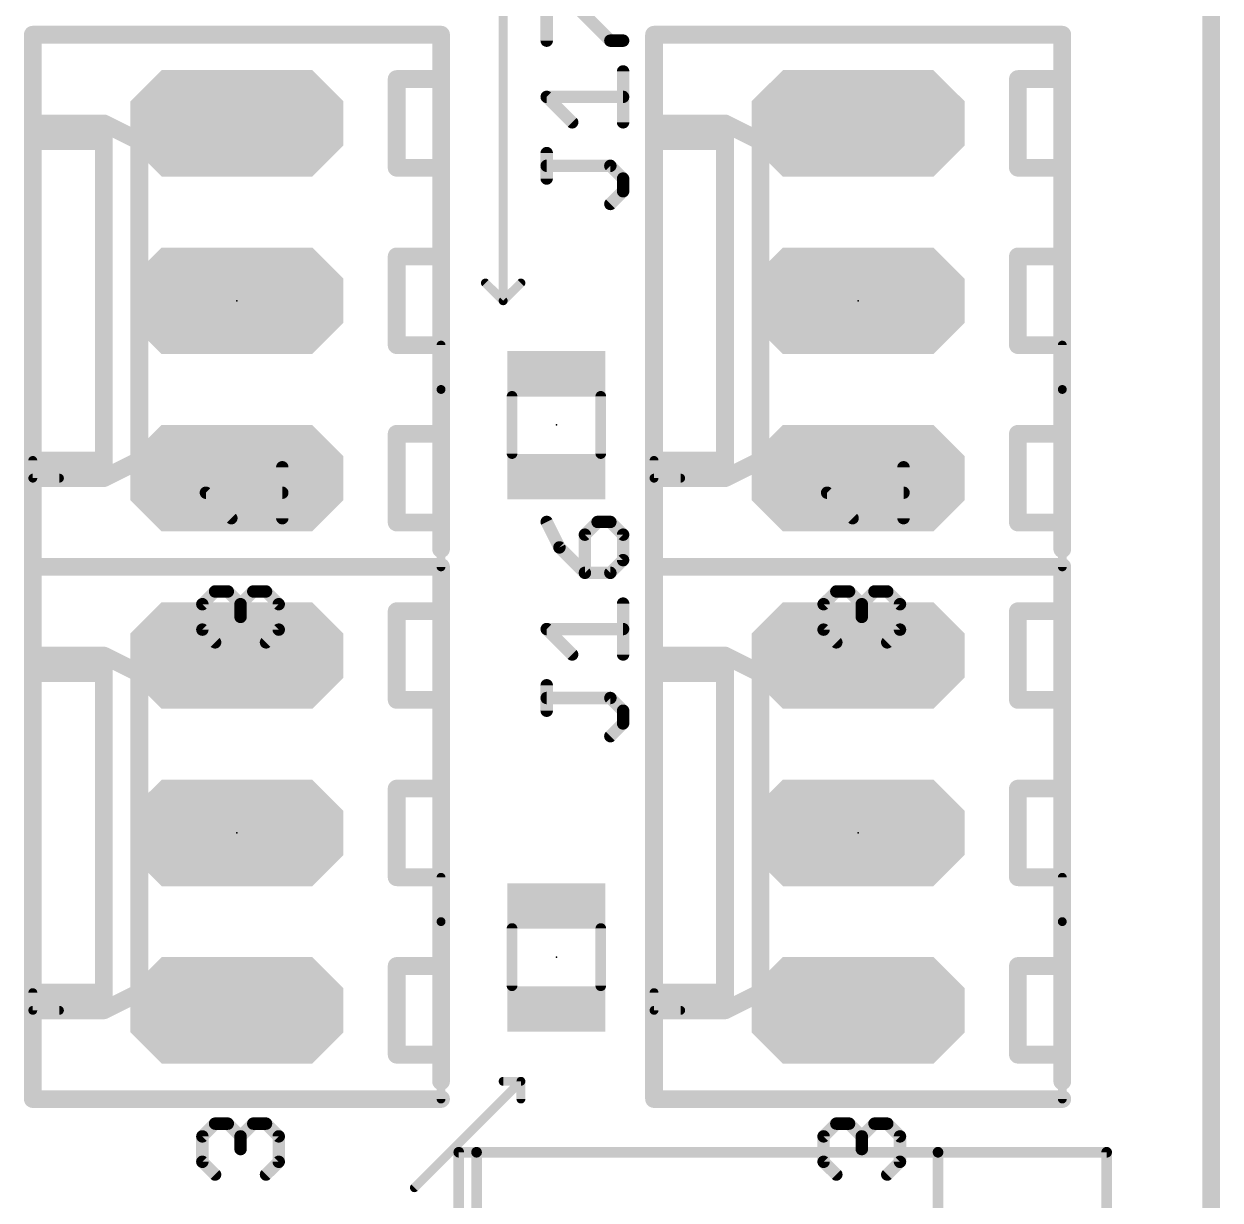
# Model space of a CAD drawing. Extents: x -10 to 136, y 0 to 101.
# Drawn here: x 118.87 to 135.99, y 31.57 to 48.41 of the extents above; entities that cross this region are included whole.
import ezdxf

# ---------------------------------------------------------------- set-up
doc = ezdxf.new("R2010")
doc.units = 0
for name, color, linetype in [('17', 92, 'CONTINUOUS'), ('20', 7, 'CONTINUOUS'), ('21', 253, 'CONTINUOUS'), ('23', 7, 'CONTINUOUS'), ('25', 253, 'CONTINUOUS'), ('51', 253, 'CONTINUOUS')]:
    doc.layers.add(name, color=color, linetype=linetype)

# ---------------------------------------------------------------- blocks, each defined once
blk = doc.blocks.new('RECT')
blk.add_solid([(-0.5, -0.5), (0.5, -0.5), (-0.5, 0.5), (0.5, 0.5)])
blk = doc.blocks.new('LONGP100')
at = {"const_width": 0.5}
blk.add_lwpolyline([(-0.75, -0.1036), (-0.75, 0.1036), (-0.6036, 0.25), (0.6036, 0.25), (0.75, 0.1036), (0.75, -0.1036), (0.6036, -0.25), (-0.6036, -0.25), (-0.75, -0.1036), (-0.75, 0.1036)], dxfattribs=at)

msp = doc.modelspace()

# ---------------------------------------------------------------- linework, layer by layer
at = {"layer": '20', "const_width": 0.254}
msp.add_lwpolyline([(135.862, 0.028), (135.862, 93.98)], dxfattribs=at)
at = {"layer": '21'}
for points, const_width in [([(125.73, 49.022), (125.73, 44.45)], 0.127), ([(121.92, 48.26), (118.999, 48.26)], 0.254), ([(118.999, 48.26), (118.999, 43.18)], 0.254), ([(121.92, 48.26), (124.841, 48.26)], 0.254), ([(124.841, 47.625), (124.841, 48.26)], 0.254), ([(130.81, 48.26), (127.889, 48.26)], 0.254), ([(127.889, 48.26), (127.889, 43.18)], 0.254), ([(130.81, 48.26), (133.731, 48.26)], 0.254), ([(133.731, 47.625), (133.731, 48.26)], 0.254), ([(124.206, 46.355), (124.206, 47.625)], 0.254), ([(124.206, 47.625), (124.841, 47.625)], 0.254), ([(124.841, 47.625), (124.841, 46.355)], 0.254), ([(133.096, 46.355), (133.096, 47.625)], 0.254), ([(133.096, 47.625), (133.731, 47.625)], 0.254), ([(133.731, 47.625), (133.731, 46.355)], 0.254), ([(120.015, 46.99), (118.999, 46.99)], 0.254), ([(120.015, 46.736), (120.015, 46.99)], 0.254), ([(120.523, 46.736), (120.015, 46.99)], 0.254), ([(128.905, 46.99), (127.889, 46.99)], 0.254), ([(128.905, 46.736), (128.905, 46.99)], 0.254), ([(129.413, 46.736), (128.905, 46.99)], 0.254), ([(118.999, 46.736), (120.015, 46.736)], 0.254), ([(120.015, 42.164), (120.015, 46.736)], 0.254), ([(120.523, 42.164), (120.523, 46.736)], 0.254), ([(127.889, 46.736), (128.905, 46.736)], 0.254), ([(128.905, 42.164), (128.905, 46.736)], 0.254), ([(129.413, 42.164), (129.413, 46.736)], 0.254), ([(124.841, 46.355), (124.206, 46.355)], 0.254), ([(124.841, 45.085), (124.841, 46.355)], 0.254), ([(133.731, 46.355), (133.096, 46.355)], 0.254), ([(133.731, 45.085), (133.731, 46.355)], 0.254), ([(124.206, 43.815), (124.206, 45.085)], 0.254), ([(124.206, 45.085), (124.841, 45.085)], 0.254), ([(124.841, 45.085), (124.841, 43.815)], 0.254), ([(133.096, 43.815), (133.096, 45.085)], 0.254), ([(133.096, 45.085), (133.731, 45.085)], 0.254), ([(133.731, 45.085), (133.731, 43.815)], 0.254), ([(125.73, 44.45), (125.476, 44.704)], 0.127), ([(125.73, 44.45), (125.984, 44.704)], 0.127), ([(124.841, 43.815), (124.206, 43.815)], 0.254), ([(124.841, 42.545), (124.841, 43.815)], 0.254), ([(124.841, 43.815), (124.841, 43.18)], 0.127), ([(133.731, 43.815), (133.096, 43.815)], 0.254), ([(133.731, 42.545), (133.731, 43.815)], 0.254), ([(133.731, 43.815), (133.731, 43.18)], 0.127), ([(118.999, 41.91), (118.999, 43.18)], 0.254), ([(127.889, 41.91), (127.889, 43.18)], 0.254), ([(124.841, 40.64), (124.841, 43.18)], 0.127), ([(133.731, 40.64), (133.731, 43.18)], 0.127), ([(124.206, 41.275), (124.206, 42.545)], 0.254), ([(124.206, 42.545), (124.841, 42.545)], 0.254), ([(124.841, 42.545), (124.841, 41.275)], 0.254), ([(133.096, 41.275), (133.096, 42.545)], 0.254), ([(133.096, 42.545), (133.731, 42.545)], 0.254), ([(133.731, 42.545), (133.731, 41.275)], 0.254), ([(118.999, 42.164), (120.015, 42.164)], 0.254), ([(120.015, 41.91), (120.015, 42.164)], 0.254), ([(120.015, 41.91), (120.523, 42.164)], 0.254), ([(127.889, 42.164), (128.905, 42.164)], 0.254), ([(128.905, 41.91), (128.905, 42.164)], 0.254), ([(128.905, 41.91), (129.413, 42.164)], 0.254), ([(118.999, 42.164), (118.999, 41.91)], 0.127), ([(122.5692, 41.337), (122.5692, 42.0657)], 0.1778), ([(127.889, 42.164), (127.889, 41.91)], 0.127), ([(131.4592, 41.337), (131.4592, 42.0657)], 0.1778), ([(118.999, 40.64), (118.999, 41.91)], 0.254), ([(120.015, 41.91), (118.999, 41.91)], 0.254), ([(119.38, 41.91), (118.999, 41.91)], 0.127), ([(127.889, 40.64), (127.889, 41.91)], 0.254), ([(128.905, 41.91), (127.889, 41.91)], 0.254), ([(128.27, 41.91), (127.889, 41.91)], 0.127), ([(121.8405, 41.337), (121.4761, 41.7013)], 0.1778), ([(121.4761, 41.7013), (122.5692, 41.7013)], 0.1778), ([(130.7305, 41.337), (130.3661, 41.7013)], 0.1778), ([(130.3661, 41.7013), (131.4592, 41.7013)], 0.1778), ([(124.841, 41.275), (124.206, 41.275)], 0.254), ([(124.841, 40.894), (124.841, 41.275)], 0.254), ([(133.731, 41.275), (133.096, 41.275)], 0.254), ([(133.731, 40.894), (133.731, 41.275)], 0.254), ([(121.92, 40.64), (118.999, 40.64)], 0.254), ([(118.999, 40.64), (118.999, 35.56)], 0.254), ([(121.92, 40.64), (118.999, 40.64)], 0.254), ([(121.92, 40.64), (124.841, 40.64)], 0.254), ([(121.92, 40.64), (124.841, 40.64)], 0.254), ([(124.841, 40.005), (124.841, 40.64)], 0.254), ([(130.81, 40.64), (127.889, 40.64)], 0.254), ([(127.889, 40.64), (127.889, 35.56)], 0.254), ([(130.81, 40.64), (127.889, 40.64)], 0.254), ([(130.81, 40.64), (133.731, 40.64)], 0.254), ([(130.81, 40.64), (133.731, 40.64)], 0.254), ([(133.731, 40.005), (133.731, 40.64)], 0.254), ([(121.4253, 40.1055), (121.6075, 40.2877)], 0.1778), ([(121.6075, 40.2877), (121.7897, 40.2877)], 0.1778), ([(121.7897, 40.2877), (121.9719, 40.1055)], 0.1778), ([(121.9719, 40.1055), (122.1541, 40.2877)], 0.1778), ([(122.1541, 40.2877), (122.3363, 40.2877)], 0.1778), ([(122.3363, 40.2877), (122.5184, 40.1055)], 0.1778), ([(130.3153, 40.1055), (130.4975, 40.2877)], 0.1778), ([(130.4975, 40.2877), (130.6797, 40.2877)], 0.1778), ([(130.6797, 40.2877), (130.8619, 40.1055)], 0.1778), ([(130.8619, 40.1055), (131.0441, 40.2877)], 0.1778), ([(131.0441, 40.2877), (131.2263, 40.2877)], 0.1778), ([(131.2263, 40.2877), (131.4084, 40.1055)], 0.1778), ([(121.4253, 39.7411), (121.4253, 40.1055)], 0.1778), ([(121.9719, 40.1055), (121.9719, 39.9233)], 0.1778), ([(122.5184, 40.1055), (122.5184, 39.7411)], 0.1778), ([(124.206, 38.735), (124.206, 40.005)], 0.254), ([(124.206, 40.005), (124.841, 40.005)], 0.254), ([(124.841, 40.005), (124.841, 38.735)], 0.254), ([(130.3153, 39.7411), (130.3153, 40.1055)], 0.1778), ([(130.8619, 40.1055), (130.8619, 39.9233)], 0.1778), ([(131.4084, 40.1055), (131.4084, 39.7411)], 0.1778), ([(133.096, 38.735), (133.096, 40.005)], 0.254), ([(133.096, 40.005), (133.731, 40.005)], 0.254), ([(133.731, 40.005), (133.731, 38.735)], 0.254), ([(121.6075, 39.559), (121.4253, 39.7411)], 0.1778), ([(122.5184, 39.7411), (122.3363, 39.559)], 0.1778), ([(130.4975, 39.559), (130.3153, 39.7411)], 0.1778), ([(131.4084, 39.7411), (131.2263, 39.559)], 0.1778), ([(120.015, 39.37), (118.999, 39.37)], 0.254), ([(120.015, 39.116), (120.015, 39.37)], 0.254), ([(120.523, 39.116), (120.015, 39.37)], 0.254), ([(128.905, 39.37), (127.889, 39.37)], 0.254), ([(128.905, 39.116), (128.905, 39.37)], 0.254), ([(129.413, 39.116), (128.905, 39.37)], 0.254), ([(118.999, 39.116), (120.015, 39.116)], 0.254), ([(120.015, 34.544), (120.015, 39.116)], 0.254), ([(120.523, 34.544), (120.523, 39.116)], 0.254), ([(127.889, 39.116), (128.905, 39.116)], 0.254), ([(128.905, 34.544), (128.905, 39.116)], 0.254), ([(129.413, 34.544), (129.413, 39.116)], 0.254), ([(124.841, 38.735), (124.206, 38.735)], 0.254), ([(124.841, 37.465), (124.841, 38.735)], 0.254), ([(133.731, 38.735), (133.096, 38.735)], 0.254), ([(133.731, 37.465), (133.731, 38.735)], 0.254), ([(124.206, 36.195), (124.206, 37.465)], 0.254), ([(124.206, 37.465), (124.841, 37.465)], 0.254), ([(124.841, 37.465), (124.841, 36.195)], 0.254), ([(133.096, 36.195), (133.096, 37.465)], 0.254), ([(133.096, 37.465), (133.731, 37.465)], 0.254), ([(133.731, 37.465), (133.731, 36.195)], 0.254), ([(124.841, 36.195), (124.206, 36.195)], 0.254), ([(124.841, 34.925), (124.841, 36.195)], 0.254), ([(133.731, 36.195), (133.096, 36.195)], 0.254), ([(133.731, 34.925), (133.731, 36.195)], 0.254), ([(124.841, 36.195), (124.841, 35.56)], 0.127), ([(133.731, 36.195), (133.731, 35.56)], 0.127), ([(118.999, 34.29), (118.999, 35.56)], 0.254), ([(124.841, 33.02), (124.841, 35.56)], 0.127), ([(127.889, 34.29), (127.889, 35.56)], 0.254), ([(133.731, 33.02), (133.731, 35.56)], 0.127), ([(124.206, 33.655), (124.206, 34.925)], 0.254), ([(124.206, 34.925), (124.841, 34.925)], 0.254), ([(124.841, 34.925), (124.841, 33.655)], 0.254), ([(133.096, 33.655), (133.096, 34.925)], 0.254), ([(133.096, 34.925), (133.731, 34.925)], 0.254), ([(133.731, 34.925), (133.731, 33.655)], 0.254), ([(118.999, 34.544), (120.015, 34.544)], 0.254), ([(118.999, 34.544), (118.999, 34.29)], 0.127), ([(120.015, 34.29), (120.015, 34.544)], 0.254), ([(120.015, 34.29), (120.523, 34.544)], 0.254), ([(127.889, 34.544), (128.905, 34.544)], 0.254), ([(127.889, 34.544), (127.889, 34.29)], 0.127), ([(128.905, 34.29), (128.905, 34.544)], 0.254), ([(128.905, 34.29), (129.413, 34.544)], 0.254), ([(118.999, 33.02), (118.999, 34.29)], 0.254), ([(120.015, 34.29), (118.999, 34.29)], 0.254), ([(127.889, 33.02), (127.889, 34.29)], 0.254), ([(128.905, 34.29), (127.889, 34.29)], 0.254), ([(119.38, 34.29), (118.999, 34.29)], 0.127), ([(128.27, 34.29), (127.889, 34.29)], 0.127), ([(124.841, 33.655), (124.206, 33.655)], 0.254), ([(124.841, 33.274), (124.841, 33.655)], 0.254), ([(133.731, 33.655), (133.096, 33.655)], 0.254), ([(133.731, 33.274), (133.731, 33.655)], 0.254), ([(124.46, 31.75), (125.984, 33.274)], 0.127), ([(125.984, 33.274), (125.73, 33.274)], 0.127), ([(125.984, 33.274), (125.984, 33.02)], 0.127), ([(121.92, 33.02), (118.999, 33.02)], 0.254), ([(121.92, 33.02), (124.841, 33.02)], 0.254), ([(130.81, 33.02), (127.889, 33.02)], 0.254), ([(130.81, 33.02), (133.731, 33.02)], 0.254), ([(121.4253, 32.4855), (121.6075, 32.6677)], 0.1778), ([(121.6075, 32.6677), (121.7897, 32.6677)], 0.1778), ([(121.7897, 32.6677), (121.9719, 32.4855)], 0.1778), ([(121.9719, 32.4855), (122.1541, 32.6677)], 0.1778), ([(122.1541, 32.6677), (122.3363, 32.6677)], 0.1778), ([(122.3363, 32.6677), (122.5184, 32.4855)], 0.1778), ([(130.3153, 32.4855), (130.4975, 32.6677)], 0.1778), ([(130.4975, 32.6677), (130.6797, 32.6677)], 0.1778), ([(130.6797, 32.6677), (130.8619, 32.4855)], 0.1778), ([(130.8619, 32.4855), (131.0441, 32.6677)], 0.1778), ([(131.0441, 32.6677), (131.2263, 32.6677)], 0.1778), ([(131.2263, 32.6677), (131.4084, 32.4855)], 0.1778), ([(121.4253, 32.1211), (121.4253, 32.4855)], 0.1778), ([(121.9719, 32.4855), (121.9719, 32.3033)], 0.1778), ([(122.5184, 32.4855), (122.5184, 32.1211)], 0.1778), ([(130.3153, 32.1211), (130.3153, 32.4855)], 0.1778), ([(130.8619, 32.4855), (130.8619, 32.3033)], 0.1778), ([(131.4084, 32.4855), (131.4084, 32.1211)], 0.1778), ([(121.6075, 31.939), (121.4253, 32.1211)], 0.1778), ([(122.5184, 32.1211), (122.3363, 31.939)], 0.1778), ([(125.095, 22.098), (125.095, 32.258)], 0.1524), ([(125.349, 32.258), (125.095, 32.258)], 0.1524), ([(125.349, 22.098), (125.349, 32.258)], 0.1524), ([(131.953, 32.258), (125.349, 32.258)], 0.1524), ([(130.4975, 31.939), (130.3153, 32.1211)], 0.1778), ([(131.4084, 32.1211), (131.2263, 31.939)], 0.1778), ([(134.366, 32.258), (131.953, 32.258)], 0.1524), ([(131.953, 30.607), (131.953, 32.258)], 0.1524), ([(134.366, 32.258), (134.366, 22.098)], 0.1524)]:
    msp.add_lwpolyline(points, dxfattribs=dict(at, const_width=const_width))
for points, const_width in [([(118.999, 48.3235, 1), (118.999, 48.1965)], 0.127), ([(119.0625, 48.26, 1), (118.9355, 48.26)], 0.127), ([(121.92, 48.3235, 1), (121.92, 48.1965)], 0.127), ([(121.92, 48.1965, 1), (121.92, 48.3235)], 0.127), ([(124.9045, 48.26, 1), (124.7775, 48.26)], 0.127), ([(124.841, 48.1965, 1), (124.841, 48.3235)], 0.127), ([(127.889, 48.3235, 1), (127.889, 48.1965)], 0.127), ([(127.9525, 48.26, 1), (127.8255, 48.26)], 0.127), ([(130.81, 48.3235, 1), (130.81, 48.1965)], 0.127), ([(130.81, 48.1965, 1), (130.81, 48.3235)], 0.127), ([(133.7945, 48.26, 1), (133.6675, 48.26)], 0.127), ([(133.731, 48.1965, 1), (133.731, 48.3235)], 0.127), ([(124.2695, 47.625, 1), (124.1425, 47.625)], 0.127), ([(124.206, 47.6885, 1), (124.206, 47.5615)], 0.127), ([(124.9045, 47.625, 1), (124.7775, 47.625)], 0.127), ([(124.7775, 47.625, 1), (124.9045, 47.625)], 0.127), ([(124.841, 47.5615, 1), (124.841, 47.6885)], 0.127), ([(133.1595, 47.625, 1), (133.0325, 47.625)], 0.127), ([(133.096, 47.6885, 1), (133.096, 47.5615)], 0.127), ([(133.7945, 47.625, 1), (133.6675, 47.625)], 0.127), ([(133.6675, 47.625, 1), (133.7945, 47.625)], 0.127), ([(133.731, 47.5615, 1), (133.731, 47.6885)], 0.127), ([(118.999, 47.0535, 1), (118.999, 46.9265)], 0.127), ([(120.0785, 46.99, 1), (119.9515, 46.99)], 0.127), ([(120.0434, 47.0468, 1), (119.9866, 46.9332)], 0.127), ([(120.015, 46.9265, 1), (120.015, 47.0535)], 0.127), ([(127.889, 47.0535, 1), (127.889, 46.9265)], 0.127), ([(128.9685, 46.99, 1), (128.8415, 46.99)], 0.127), ([(128.9334, 47.0468, 1), (128.8766, 46.9332)], 0.127), ([(128.905, 46.9265, 1), (128.905, 47.0535)], 0.127), ([(118.999, 46.7995, 1), (118.999, 46.6725)], 0.127), ([(120.0785, 46.736, 1), (119.9515, 46.736)], 0.127), ([(119.9515, 46.736, 1), (120.0785, 46.736)], 0.127), ([(120.015, 46.6725, 1), (120.015, 46.7995)], 0.127), ([(120.5865, 46.736, 1), (120.4595, 46.736)], 0.127), ([(120.4946, 46.6792, 1), (120.5514, 46.7928)], 0.127), ([(127.889, 46.7995, 1), (127.889, 46.6725)], 0.127), ([(128.9685, 46.736, 1), (128.8415, 46.736)], 0.127), ([(128.8415, 46.736, 1), (128.9685, 46.736)], 0.127), ([(128.905, 46.6725, 1), (128.905, 46.7995)], 0.127), ([(129.4765, 46.736, 1), (129.3495, 46.736)], 0.127), ([(129.3846, 46.6792, 1), (129.4414, 46.7928)], 0.127), ([(124.206, 46.4185, 1), (124.206, 46.2915)], 0.127), ([(124.1425, 46.355, 1), (124.2695, 46.355)], 0.127), ([(124.9045, 46.355, 1), (124.7775, 46.355)], 0.127), ([(124.7775, 46.355, 1), (124.9045, 46.355)], 0.127), ([(124.841, 46.2915, 1), (124.841, 46.4185)], 0.127), ([(133.096, 46.4185, 1), (133.096, 46.2915)], 0.127), ([(133.0325, 46.355, 1), (133.1595, 46.355)], 0.127), ([(133.7945, 46.355, 1), (133.6675, 46.355)], 0.127), ([(133.6675, 46.355, 1), (133.7945, 46.355)], 0.127), ([(133.731, 46.2915, 1), (133.731, 46.4185)], 0.127), ([(124.2695, 45.085, 1), (124.1425, 45.085)], 0.127), ([(124.206, 45.1485, 1), (124.206, 45.0215)], 0.127), ([(124.9045, 45.085, 1), (124.7775, 45.085)], 0.127), ([(124.841, 45.0215, 1), (124.841, 45.1485)], 0.127), ([(133.1595, 45.085, 1), (133.0325, 45.085)], 0.127), ([(133.096, 45.1485, 1), (133.096, 45.0215)], 0.127), ([(133.7945, 45.085, 1), (133.6675, 45.085)], 0.127), ([(133.731, 45.0215, 1), (133.731, 45.1485)], 0.127), ([(124.7775, 45.085, 1), (124.9045, 45.085)], 0.127), ([(133.6675, 45.085, 1), (133.7945, 45.085)], 0.127), ([(125.4985, 44.7265, 1), (125.4535, 44.6815)], 0.0635), ([(126.0065, 44.6815, 1), (125.9615, 44.7265)], 0.0635), ([(125.7075, 44.4725, 1), (125.7525, 44.4275)], 0.0635), ([(125.7075, 44.4275, 1), (125.7525, 44.4725)], 0.0635), ([(125.6983, 44.45, 1), (125.7618, 44.45)], 0.0635), ([(124.206, 43.8785, 1), (124.206, 43.7515)], 0.127), ([(124.1425, 43.815, 1), (124.2695, 43.815)], 0.127), ([(124.9045, 43.815, 1), (124.7775, 43.815)], 0.127), ([(124.7775, 43.815, 1), (124.9045, 43.815)], 0.127), ([(124.841, 43.7515, 1), (124.841, 43.8785)], 0.127), ([(124.8728, 43.815, 1), (124.8093, 43.815)], 0.0635), ([(133.096, 43.8785, 1), (133.096, 43.7515)], 0.127), ([(133.0325, 43.815, 1), (133.1595, 43.815)], 0.127), ([(133.7945, 43.815, 1), (133.6675, 43.815)], 0.127), ([(133.6675, 43.815, 1), (133.7945, 43.815)], 0.127), ([(133.731, 43.7515, 1), (133.731, 43.8785)], 0.127), ([(133.7627, 43.815, 1), (133.6993, 43.815)], 0.0635), ([(119.0625, 43.18, 1), (118.9355, 43.18)], 0.127), ([(127.9525, 43.18, 1), (127.8255, 43.18)], 0.127), ([(118.9355, 43.18, 1), (119.0625, 43.18)], 0.127), ([(124.8728, 43.18, 1), (124.8093, 43.18)], 0.0635), ([(124.8093, 43.18, 1), (124.8728, 43.18)], 0.0635), ([(127.8255, 43.18, 1), (127.9525, 43.18)], 0.127), ([(133.7627, 43.18, 1), (133.6993, 43.18)], 0.0635), ([(133.6993, 43.18, 1), (133.7627, 43.18)], 0.0635), ([(124.2695, 42.545, 1), (124.1425, 42.545)], 0.127), ([(124.206, 42.6085, 1), (124.206, 42.4815)], 0.127), ([(124.9045, 42.545, 1), (124.7775, 42.545)], 0.127), ([(124.841, 42.4815, 1), (124.841, 42.6085)], 0.127), ([(133.1595, 42.545, 1), (133.0325, 42.545)], 0.127), ([(133.096, 42.6085, 1), (133.096, 42.4815)], 0.127), ([(133.7945, 42.545, 1), (133.6675, 42.545)], 0.127), ([(133.731, 42.4815, 1), (133.731, 42.6085)], 0.127), ([(124.7775, 42.545, 1), (124.9045, 42.545)], 0.127), ([(133.6675, 42.545, 1), (133.7945, 42.545)], 0.127), ([(118.999, 42.2275, 1), (118.999, 42.1005)], 0.127), ([(120.0785, 42.164, 1), (119.9515, 42.164)], 0.127), ([(120.015, 42.1005, 1), (120.015, 42.2275)], 0.127), ([(120.5514, 42.1072, 1), (120.4946, 42.2208)], 0.127), ([(127.889, 42.2275, 1), (127.889, 42.1005)], 0.127), ([(128.9685, 42.164, 1), (128.8415, 42.164)], 0.127), ([(128.905, 42.1005, 1), (128.905, 42.2275)], 0.127), ([(129.4414, 42.1072, 1), (129.3846, 42.2208)], 0.127), ([(119.0308, 42.164, 1), (118.9673, 42.164)], 0.0635), ([(119.9515, 42.164, 1), (120.0785, 42.164)], 0.127), ([(120.4595, 42.164, 1), (120.5865, 42.164)], 0.127), ([(122.6137, 42.0657, 1), (122.5248, 42.0657)], 0.0889), ([(127.9208, 42.164, 1), (127.8573, 42.164)], 0.0635), ([(128.8415, 42.164, 1), (128.9685, 42.164)], 0.127), ([(129.3495, 42.164, 1), (129.4765, 42.164)], 0.127), ([(131.5037, 42.0657, 1), (131.4147, 42.0657)], 0.0889), ([(119.0625, 41.91, 1), (118.9355, 41.91)], 0.127), ([(118.999, 41.9735, 1), (118.999, 41.8465)], 0.127), ([(118.9355, 41.91, 1), (119.0625, 41.91)], 0.127), ([(118.999, 41.9418, 1), (118.999, 41.8783)], 0.0635), ([(118.9673, 41.91, 1), (119.0308, 41.91)], 0.0635), ([(119.38, 41.8783, 1), (119.38, 41.9418)], 0.0635), ([(119.9866, 41.9668, 1), (120.0434, 41.8532)], 0.127), ([(119.9515, 41.91, 1), (120.0785, 41.91)], 0.127), ([(120.015, 41.8465, 1), (120.015, 41.9735)], 0.127), ([(127.9525, 41.91, 1), (127.8255, 41.91)], 0.127), ([(127.889, 41.9735, 1), (127.889, 41.8465)], 0.127), ([(127.8255, 41.91, 1), (127.9525, 41.91)], 0.127), ([(127.889, 41.9418, 1), (127.889, 41.8783)], 0.0635), ([(127.8573, 41.91, 1), (127.9208, 41.91)], 0.0635), ([(128.27, 41.8783, 1), (128.27, 41.9418)], 0.0635), ([(128.8766, 41.9668, 1), (128.9334, 41.8532)], 0.127), ([(128.8415, 41.91, 1), (128.9685, 41.91)], 0.127), ([(128.905, 41.8465, 1), (128.905, 41.9735)], 0.127), ([(121.4761, 41.7458, 1), (121.4761, 41.6569)], 0.0889), ([(121.5075, 41.7327, 1), (121.4447, 41.6699)], 0.0889), ([(122.5692, 41.6569, 1), (122.5692, 41.7458)], 0.0889), ([(130.3661, 41.7458, 1), (130.3661, 41.6569)], 0.0889), ([(130.3975, 41.7327, 1), (130.3347, 41.6699)], 0.0889), ([(131.4592, 41.6569, 1), (131.4592, 41.7458)], 0.0889), ([(121.8091, 41.3056, 1), (121.8719, 41.3684)], 0.0889), ([(122.5248, 41.337, 1), (122.6137, 41.337)], 0.0889), ([(124.206, 41.3385, 1), (124.206, 41.2115)], 0.127), ([(124.1425, 41.275, 1), (124.2695, 41.275)], 0.127), ([(124.9045, 41.275, 1), (124.7775, 41.275)], 0.127), ([(124.7775, 41.275, 1), (124.9045, 41.275)], 0.127), ([(124.841, 41.2115, 1), (124.841, 41.3385)], 0.127), ([(130.6991, 41.3056, 1), (130.7619, 41.3684)], 0.0889), ([(131.4147, 41.337, 1), (131.5037, 41.337)], 0.0889), ([(133.096, 41.3385, 1), (133.096, 41.2115)], 0.127), ([(133.0325, 41.275, 1), (133.1595, 41.275)], 0.127), ([(133.7945, 41.275, 1), (133.6675, 41.275)], 0.127), ([(133.6675, 41.275, 1), (133.7945, 41.275)], 0.127), ([(133.731, 41.2115, 1), (133.731, 41.3385)], 0.127), ([(124.7775, 40.894, 1), (124.9045, 40.894)], 0.127), ([(133.6675, 40.894, 1), (133.7945, 40.894)], 0.127), ([(118.999, 40.7035, 1), (118.999, 40.5765)], 0.127), ([(119.0625, 40.64, 1), (118.9355, 40.64)], 0.127), ([(118.999, 40.7035, 1), (118.999, 40.5765)], 0.127), ([(121.92, 40.7035, 1), (121.92, 40.5765)], 0.127), ([(121.92, 40.7035, 1), (121.92, 40.5765)], 0.127), ([(121.92, 40.5765, 1), (121.92, 40.7035)], 0.127), ([(121.92, 40.5765, 1), (121.92, 40.7035)], 0.127), ([(124.9045, 40.64, 1), (124.7775, 40.64)], 0.127), ([(124.841, 40.5765, 1), (124.841, 40.7035)], 0.127), ([(124.841, 40.5765, 1), (124.841, 40.7035)], 0.127), ([(127.889, 40.7035, 1), (127.889, 40.5765)], 0.127), ([(127.9525, 40.64, 1), (127.8255, 40.64)], 0.127), ([(127.889, 40.7035, 1), (127.889, 40.5765)], 0.127), ([(130.81, 40.7035, 1), (130.81, 40.5765)], 0.127), ([(130.81, 40.7035, 1), (130.81, 40.5765)], 0.127), ([(130.81, 40.5765, 1), (130.81, 40.7035)], 0.127), ([(130.81, 40.5765, 1), (130.81, 40.7035)], 0.127), ([(133.7945, 40.64, 1), (133.6675, 40.64)], 0.127), ([(133.731, 40.5765, 1), (133.731, 40.7035)], 0.127), ([(133.731, 40.5765, 1), (133.731, 40.7035)], 0.127), ([(118.9355, 40.64, 1), (119.0625, 40.64)], 0.127), ([(124.8093, 40.64, 1), (124.8728, 40.64)], 0.0635), ([(127.8255, 40.64, 1), (127.9525, 40.64)], 0.127), ([(133.6993, 40.64, 1), (133.7627, 40.64)], 0.0635), ([(121.6075, 40.3321, 1), (121.6075, 40.2433)], 0.0889), ([(121.6389, 40.2563, 1), (121.5761, 40.3191)], 0.0889), ([(121.8211, 40.3191, 1), (121.7583, 40.2563)], 0.0889), ([(121.7897, 40.2433, 1), (121.7897, 40.3321)], 0.0889), ([(122.1541, 40.3321, 1), (122.1541, 40.2433)], 0.0889), ([(122.1855, 40.2563, 1), (122.1227, 40.3191)], 0.0889), ([(122.3677, 40.3191, 1), (122.3049, 40.2563)], 0.0889), ([(122.3363, 40.2433, 1), (122.3363, 40.3321)], 0.0889), ([(130.4975, 40.3321, 1), (130.4975, 40.2433)], 0.0889), ([(130.5289, 40.2563, 1), (130.4661, 40.3191)], 0.0889), ([(130.7111, 40.3191, 1), (130.6483, 40.2563)], 0.0889), ([(130.6797, 40.2433, 1), (130.6797, 40.3321)], 0.0889), ([(131.0441, 40.3321, 1), (131.0441, 40.2433)], 0.0889), ([(131.0755, 40.2563, 1), (131.0127, 40.3191)], 0.0889), ([(131.2577, 40.3191, 1), (131.1949, 40.2563)], 0.0889), ([(131.2263, 40.2433, 1), (131.2263, 40.3321)], 0.0889), ([(121.4698, 40.1055, 1), (121.3809, 40.1055)], 0.0889), ([(121.3939, 40.1369, 1), (121.4567, 40.0741)], 0.0889), ([(122.0164, 40.1055, 1), (121.9275, 40.1055)], 0.0889), ([(121.9405, 40.1369, 1), (122.0033, 40.0741)], 0.0889), ([(121.9405, 40.0741, 1), (122.0033, 40.1369)], 0.0889), ([(122.5628, 40.1055, 1), (122.474, 40.1055)], 0.0889), ([(122.487, 40.0741, 1), (122.5498, 40.1369)], 0.0889), ([(124.2695, 40.005, 1), (124.1425, 40.005)], 0.127), ([(124.206, 40.0685, 1), (124.206, 39.9415)], 0.127), ([(124.9045, 40.005, 1), (124.7775, 40.005)], 0.127), ([(124.7775, 40.005, 1), (124.9045, 40.005)], 0.127), ([(124.841, 39.9415, 1), (124.841, 40.0685)], 0.127), ([(130.3598, 40.1055, 1), (130.2708, 40.1055)], 0.0889), ([(130.2839, 40.1369, 1), (130.3467, 40.0741)], 0.0889), ([(130.9064, 40.1055, 1), (130.8175, 40.1055)], 0.0889), ([(130.8305, 40.1369, 1), (130.8933, 40.0741)], 0.0889), ([(130.8305, 40.0741, 1), (130.8933, 40.1369)], 0.0889), ([(131.4529, 40.1055, 1), (131.3639, 40.1055)], 0.0889), ([(131.377, 40.0741, 1), (131.4398, 40.1369)], 0.0889), ([(133.1595, 40.005, 1), (133.0325, 40.005)], 0.127), ([(133.096, 40.0685, 1), (133.096, 39.9415)], 0.127), ([(133.7945, 40.005, 1), (133.6675, 40.005)], 0.127), ([(133.6675, 40.005, 1), (133.7945, 40.005)], 0.127), ([(133.731, 39.9415, 1), (133.731, 40.0685)], 0.127), ([(121.9275, 39.9233, 1), (122.0164, 39.9233)], 0.0889), ([(130.8175, 39.9233, 1), (130.9064, 39.9233)], 0.0889), ([(121.4567, 39.7725, 1), (121.3939, 39.7097)], 0.0889), ([(121.3809, 39.7411, 1), (121.4698, 39.7411)], 0.0889), ([(122.474, 39.7411, 1), (122.5628, 39.7411)], 0.0889), ([(122.5498, 39.7097, 1), (122.487, 39.7725)], 0.0889), ([(130.2708, 39.7411, 1), (130.3598, 39.7411)], 0.0889), ([(130.3467, 39.7725, 1), (130.2839, 39.7097)], 0.0889), ([(131.3639, 39.7411, 1), (131.4529, 39.7411)], 0.0889), ([(131.4398, 39.7097, 1), (131.377, 39.7725)], 0.0889), ([(121.5761, 39.5276, 1), (121.6389, 39.5904)], 0.0889), ([(122.3049, 39.5904, 1), (122.3677, 39.5276)], 0.0889), ([(130.4661, 39.5276, 1), (130.5289, 39.5904)], 0.0889), ([(131.1949, 39.5904, 1), (131.2577, 39.5276)], 0.0889), ([(118.999, 39.4335, 1), (118.999, 39.3065)], 0.127), ([(120.0785, 39.37, 1), (119.9515, 39.37)], 0.127), ([(120.0434, 39.4268, 1), (119.9866, 39.3132)], 0.127), ([(120.015, 39.3065, 1), (120.015, 39.4335)], 0.127), ([(127.889, 39.4335, 1), (127.889, 39.3065)], 0.127), ([(128.9685, 39.37, 1), (128.8415, 39.37)], 0.127), ([(128.9334, 39.4268, 1), (128.8766, 39.3132)], 0.127), ([(128.905, 39.3065, 1), (128.905, 39.4335)], 0.127), ([(118.999, 39.1795, 1), (118.999, 39.0525)], 0.127), ([(120.0785, 39.116, 1), (119.9515, 39.116)], 0.127), ([(120.015, 39.0525, 1), (120.015, 39.1795)], 0.127), ([(120.5865, 39.116, 1), (120.4595, 39.116)], 0.127), ([(120.4946, 39.0592, 1), (120.5514, 39.1728)], 0.127), ([(127.889, 39.1795, 1), (127.889, 39.0525)], 0.127), ([(128.9685, 39.116, 1), (128.8415, 39.116)], 0.127), ([(128.905, 39.0525, 1), (128.905, 39.1795)], 0.127), ([(129.4765, 39.116, 1), (129.3495, 39.116)], 0.127), ([(129.3846, 39.0592, 1), (129.4414, 39.1728)], 0.127), ([(119.9515, 39.116, 1), (120.0785, 39.116)], 0.127), ([(128.8415, 39.116, 1), (128.9685, 39.116)], 0.127), ([(124.206, 38.7985, 1), (124.206, 38.6715)], 0.127), ([(124.9045, 38.735, 1), (124.7775, 38.735)], 0.127), ([(124.841, 38.6715, 1), (124.841, 38.7985)], 0.127), ([(133.096, 38.7985, 1), (133.096, 38.6715)], 0.127), ([(133.7945, 38.735, 1), (133.6675, 38.735)], 0.127), ([(133.731, 38.6715, 1), (133.731, 38.7985)], 0.127), ([(124.1425, 38.735, 1), (124.2695, 38.735)], 0.127), ([(124.7775, 38.735, 1), (124.9045, 38.735)], 0.127), ([(133.0325, 38.735, 1), (133.1595, 38.735)], 0.127), ([(133.6675, 38.735, 1), (133.7945, 38.735)], 0.127), ([(124.2695, 37.465, 1), (124.1425, 37.465)], 0.127), ([(124.206, 37.5285, 1), (124.206, 37.4015)], 0.127), ([(124.9045, 37.465, 1), (124.7775, 37.465)], 0.127), ([(124.7775, 37.465, 1), (124.9045, 37.465)], 0.127), ([(124.841, 37.4015, 1), (124.841, 37.5285)], 0.127), ([(133.1595, 37.465, 1), (133.0325, 37.465)], 0.127), ([(133.096, 37.5285, 1), (133.096, 37.4015)], 0.127), ([(133.7945, 37.465, 1), (133.6675, 37.465)], 0.127), ([(133.6675, 37.465, 1), (133.7945, 37.465)], 0.127), ([(133.731, 37.4015, 1), (133.731, 37.5285)], 0.127), ([(124.206, 36.2585, 1), (124.206, 36.1315)], 0.127), ([(124.9045, 36.195, 1), (124.7775, 36.195)], 0.127), ([(124.841, 36.1315, 1), (124.841, 36.2585)], 0.127), ([(133.096, 36.2585, 1), (133.096, 36.1315)], 0.127), ([(133.7945, 36.195, 1), (133.6675, 36.195)], 0.127), ([(133.731, 36.1315, 1), (133.731, 36.2585)], 0.127), ([(124.1425, 36.195, 1), (124.2695, 36.195)], 0.127), ([(124.7775, 36.195, 1), (124.9045, 36.195)], 0.127), ([(124.8728, 36.195, 1), (124.8093, 36.195)], 0.0635), ([(133.0325, 36.195, 1), (133.1595, 36.195)], 0.127), ([(133.6675, 36.195, 1), (133.7945, 36.195)], 0.127), ([(133.7627, 36.195, 1), (133.6993, 36.195)], 0.0635), ([(119.0625, 35.56, 1), (118.9355, 35.56)], 0.127), ([(118.9355, 35.56, 1), (119.0625, 35.56)], 0.127), ([(124.8728, 35.56, 1), (124.8093, 35.56)], 0.0635), ([(127.9525, 35.56, 1), (127.8255, 35.56)], 0.127), ([(127.8255, 35.56, 1), (127.9525, 35.56)], 0.127), ([(133.7627, 35.56, 1), (133.6993, 35.56)], 0.0635), ([(124.8093, 35.56, 1), (124.8728, 35.56)], 0.0635), ([(133.6993, 35.56, 1), (133.7627, 35.56)], 0.0635), ([(124.2695, 34.925, 1), (124.1425, 34.925)], 0.127), ([(124.206, 34.9885, 1), (124.206, 34.8615)], 0.127), ([(124.9045, 34.925, 1), (124.7775, 34.925)], 0.127), ([(124.7775, 34.925, 1), (124.9045, 34.925)], 0.127), ([(124.841, 34.8615, 1), (124.841, 34.9885)], 0.127), ([(133.1595, 34.925, 1), (133.0325, 34.925)], 0.127), ([(133.096, 34.9885, 1), (133.096, 34.8615)], 0.127), ([(133.7945, 34.925, 1), (133.6675, 34.925)], 0.127), ([(133.6675, 34.925, 1), (133.7945, 34.925)], 0.127), ([(133.731, 34.8615, 1), (133.731, 34.9885)], 0.127), ([(118.999, 34.6075, 1), (118.999, 34.4805)], 0.127), ([(119.0308, 34.544, 1), (118.9673, 34.544)], 0.0635), ([(120.0785, 34.544, 1), (119.9515, 34.544)], 0.127), ([(119.9515, 34.544, 1), (120.0785, 34.544)], 0.127), ([(120.015, 34.4805, 1), (120.015, 34.6075)], 0.127), ([(120.4595, 34.544, 1), (120.5865, 34.544)], 0.127), ([(120.5514, 34.4872, 1), (120.4946, 34.6008)], 0.127), ([(127.889, 34.6075, 1), (127.889, 34.4805)], 0.127), ([(127.9208, 34.544, 1), (127.8573, 34.544)], 0.0635), ([(128.9685, 34.544, 1), (128.8415, 34.544)], 0.127), ([(128.8415, 34.544, 1), (128.9685, 34.544)], 0.127), ([(128.905, 34.4805, 1), (128.905, 34.6075)], 0.127), ([(129.3495, 34.544, 1), (129.4765, 34.544)], 0.127), ([(129.4414, 34.4872, 1), (129.3846, 34.6008)], 0.127), ([(119.0625, 34.29, 1), (118.9355, 34.29)], 0.127), ([(118.999, 34.3535, 1), (118.999, 34.2265)], 0.127), ([(119.9866, 34.3468, 1), (120.0434, 34.2332)], 0.127), ([(120.015, 34.2265, 1), (120.015, 34.3535)], 0.127), ([(127.9525, 34.29, 1), (127.8255, 34.29)], 0.127), ([(127.889, 34.3535, 1), (127.889, 34.2265)], 0.127), ([(128.8766, 34.3468, 1), (128.9334, 34.2332)], 0.127), ([(128.905, 34.2265, 1), (128.905, 34.3535)], 0.127), ([(118.9355, 34.29, 1), (119.0625, 34.29)], 0.127), ([(118.999, 34.3218, 1), (118.999, 34.2582)], 0.0635), ([(118.9673, 34.29, 1), (119.0308, 34.29)], 0.0635), ([(119.38, 34.2582, 1), (119.38, 34.3218)], 0.0635), ([(119.9515, 34.29, 1), (120.0785, 34.29)], 0.127), ([(127.8255, 34.29, 1), (127.9525, 34.29)], 0.127), ([(127.889, 34.3218, 1), (127.889, 34.2582)], 0.0635), ([(127.8573, 34.29, 1), (127.9208, 34.29)], 0.0635), ([(128.27, 34.2582, 1), (128.27, 34.3218)], 0.0635), ([(128.8415, 34.29, 1), (128.9685, 34.29)], 0.127), ([(124.206, 33.7185, 1), (124.206, 33.5915)], 0.127), ([(124.9045, 33.655, 1), (124.7775, 33.655)], 0.127), ([(124.841, 33.5915, 1), (124.841, 33.7185)], 0.127), ([(133.096, 33.7185, 1), (133.096, 33.5915)], 0.127), ([(133.7945, 33.655, 1), (133.6675, 33.655)], 0.127), ([(133.731, 33.5915, 1), (133.731, 33.7185)], 0.127), ([(124.1425, 33.655, 1), (124.2695, 33.655)], 0.127), ([(124.7775, 33.655, 1), (124.9045, 33.655)], 0.127), ([(133.0325, 33.655, 1), (133.1595, 33.655)], 0.127), ([(133.6675, 33.655, 1), (133.7945, 33.655)], 0.127), ([(124.7775, 33.274, 1), (124.9045, 33.274)], 0.127), ([(125.73, 33.3058, 1), (125.73, 33.2422)], 0.0635), ([(126.0158, 33.274, 1), (125.9523, 33.274)], 0.0635), ([(126.0065, 33.2515, 1), (125.9615, 33.2965)], 0.0635), ([(125.984, 33.2422, 1), (125.984, 33.3058)], 0.0635), ([(133.6675, 33.274, 1), (133.7945, 33.274)], 0.127), ([(118.999, 33.0835, 1), (118.999, 32.9565)], 0.127), ([(118.9355, 33.02, 1), (119.0625, 33.02)], 0.127), ([(121.92, 33.0835, 1), (121.92, 32.9565)], 0.127), ([(121.92, 32.9565, 1), (121.92, 33.0835)], 0.127), ([(124.841, 32.9565, 1), (124.841, 33.0835)], 0.127), ([(124.8093, 33.02, 1), (124.8728, 33.02)], 0.0635), ([(125.9523, 33.02, 1), (126.0158, 33.02)], 0.0635), ([(127.889, 33.0835, 1), (127.889, 32.9565)], 0.127), ([(127.8255, 33.02, 1), (127.9525, 33.02)], 0.127), ([(130.81, 33.0835, 1), (130.81, 32.9565)], 0.127), ([(130.81, 32.9565, 1), (130.81, 33.0835)], 0.127), ([(133.731, 32.9565, 1), (133.731, 33.0835)], 0.127), ([(133.6993, 33.02, 1), (133.7627, 33.02)], 0.0635), ([(121.6075, 32.7122, 1), (121.6075, 32.6233)], 0.0889), ([(121.6389, 32.6363, 1), (121.5761, 32.6991)], 0.0889), ([(121.8211, 32.6991, 1), (121.7583, 32.6363)], 0.0889), ([(121.7897, 32.6233, 1), (121.7897, 32.7122)], 0.0889), ([(122.1541, 32.7122, 1), (122.1541, 32.6233)], 0.0889), ([(122.1855, 32.6363, 1), (122.1227, 32.6991)], 0.0889), ([(122.3677, 32.6991, 1), (122.3049, 32.6363)], 0.0889), ([(122.3363, 32.6233, 1), (122.3363, 32.7122)], 0.0889), ([(130.4975, 32.7122, 1), (130.4975, 32.6233)], 0.0889), ([(130.5289, 32.6363, 1), (130.4661, 32.6991)], 0.0889), ([(130.7111, 32.6991, 1), (130.6483, 32.6363)], 0.0889), ([(130.6797, 32.6233, 1), (130.6797, 32.7122)], 0.0889), ([(131.0441, 32.7122, 1), (131.0441, 32.6233)], 0.0889), ([(131.0755, 32.6363, 1), (131.0127, 32.6991)], 0.0889), ([(131.2577, 32.6991, 1), (131.1949, 32.6363)], 0.0889), ([(131.2263, 32.6233, 1), (131.2263, 32.7122)], 0.0889), ([(121.4698, 32.4855, 1), (121.3809, 32.4855)], 0.0889), ([(121.3939, 32.5169, 1), (121.4567, 32.4541)], 0.0889), ([(122.0164, 32.4855, 1), (121.9275, 32.4855)], 0.0889), ([(121.9405, 32.5169, 1), (122.0033, 32.4541)], 0.0889), ([(121.9405, 32.4541, 1), (122.0033, 32.5169)], 0.0889), ([(122.5628, 32.4855, 1), (122.474, 32.4855)], 0.0889), ([(122.487, 32.4541, 1), (122.5498, 32.5169)], 0.0889), ([(130.3598, 32.4855, 1), (130.2708, 32.4855)], 0.0889), ([(130.2839, 32.5169, 1), (130.3467, 32.4541)], 0.0889), ([(130.9064, 32.4855, 1), (130.8175, 32.4855)], 0.0889), ([(130.8305, 32.5169, 1), (130.8933, 32.4541)], 0.0889), ([(130.8305, 32.4541, 1), (130.8933, 32.5169)], 0.0889), ([(131.4529, 32.4855, 1), (131.3639, 32.4855)], 0.0889), ([(131.377, 32.4541, 1), (131.4398, 32.5169)], 0.0889), ([(121.4567, 32.1525, 1), (121.3939, 32.0897)], 0.0889), ([(121.9275, 32.3033, 1), (122.0164, 32.3033)], 0.0889), ([(122.5498, 32.0897, 1), (122.487, 32.1525)], 0.0889), ([(125.1331, 32.258, 1), (125.0569, 32.258)], 0.0762), ([(125.095, 32.2961, 1), (125.095, 32.2199)], 0.0762), ([(125.3871, 32.258, 1), (125.3109, 32.258)], 0.0762), ([(125.349, 32.2961, 1), (125.349, 32.2199)], 0.0762), ([(125.349, 32.2199, 1), (125.349, 32.2961)], 0.0762), ([(130.3467, 32.1525, 1), (130.2839, 32.0897)], 0.0889), ([(130.8175, 32.3033, 1), (130.9064, 32.3033)], 0.0889), ([(131.4398, 32.0897, 1), (131.377, 32.1525)], 0.0889), ([(131.953, 32.2961, 1), (131.953, 32.2199)], 0.0762), ([(131.9911, 32.258, 1), (131.9149, 32.258)], 0.0762), ([(131.953, 32.2199, 1), (131.953, 32.2961)], 0.0762), ([(134.4041, 32.258, 1), (134.3279, 32.258)], 0.0762), ([(134.366, 32.2199, 1), (134.366, 32.2961)], 0.0762), ([(121.3809, 32.1211, 1), (121.4698, 32.1211)], 0.0889), ([(121.5761, 31.9076, 1), (121.6389, 31.9704)], 0.0889), ([(122.3049, 31.9704, 1), (122.3677, 31.9076)], 0.0889), ([(122.474, 32.1211, 1), (122.5628, 32.1211)], 0.0889), ([(130.2708, 32.1211, 1), (130.3598, 32.1211)], 0.0889), ([(130.4661, 31.9076, 1), (130.5289, 31.9704)], 0.0889), ([(131.1949, 31.9704, 1), (131.2577, 31.9076)], 0.0889), ([(131.3639, 32.1211, 1), (131.4529, 32.1211)], 0.0889), ([(124.4375, 31.7725, 1), (124.4825, 31.7275)], 0.0635)]:
    msp.add_lwpolyline(points, format="xyb", dxfattribs=dict(at, const_width=const_width))
at = {"layer": '23'}
for p in [(121.92, 44.45), (130.81, 44.45), (126.492, 42.672), (121.92, 36.83), (130.81, 36.83), (126.492, 35.052)]:
    msp.add_point(p, dxfattribs=at)
at = {"layer": '25', "const_width": 0.1778}
for points in [[(126.3529, 48.1744), (126.3529, 48.9031)], [(126.5351, 48.9031), (127.2639, 48.1744)], [(127.2639, 48.1744), (127.446, 48.1744)], [(127.446, 47.0051), (127.446, 47.7338)], [(126.7173, 47.0051), (126.3529, 47.3694)], [(126.3529, 47.3694), (127.446, 47.3694)], [(126.3529, 46.2001), (126.3529, 46.5645)], [(127.2639, 46.3823), (126.3529, 46.3823)], [(127.446, 46.2001), (127.2639, 46.3823)], [(127.446, 46.0179), (127.446, 46.2001)], [(127.2639, 45.8358), (127.446, 46.0179)], [(126.3529, 41.2831), (126.5351, 40.9187)], [(127.0817, 41.2831), (126.8995, 41.1009)], [(127.2639, 41.2831), (127.0817, 41.2831)], [(127.446, 41.1009), (127.2639, 41.2831)], [(126.8995, 41.1009), (126.8995, 40.5544)], [(127.446, 40.7365), (127.446, 41.1009)], [(126.5351, 40.9187), (126.8995, 40.5544)], [(127.2639, 40.5544), (127.446, 40.7365)], [(126.8995, 40.5544), (127.2639, 40.5544)], [(127.446, 39.3851), (127.446, 40.1138)], [(126.7173, 39.3851), (126.3529, 39.7494)], [(126.3529, 39.7494), (127.446, 39.7494)], [(126.3529, 38.5801), (126.3529, 38.9445)], [(127.2639, 38.7623), (126.3529, 38.7623)], [(127.446, 38.5801), (127.2639, 38.7623)], [(127.446, 38.3979), (127.446, 38.5801)], [(127.2639, 38.2158), (127.446, 38.3979)]]:
    msp.add_lwpolyline(points, dxfattribs=at)
at = {"layer": '25', "const_width": 0.0889}
for points in [[(126.3085, 48.1744, 1), (126.3974, 48.1744)], [(127.2639, 48.2189, 1), (127.2639, 48.13)], [(127.2325, 48.143, 1), (127.2953, 48.2058)], [(127.446, 48.13, 1), (127.446, 48.2189)], [(127.4905, 47.7338, 1), (127.4016, 47.7338)], [(126.3843, 47.4008, 1), (126.3215, 47.338)], [(126.3529, 47.4138, 1), (126.3529, 47.325)], [(127.446, 47.325, 1), (127.446, 47.4138)], [(126.6859, 46.9737, 1), (126.7487, 47.0365)], [(127.4016, 47.0051, 1), (127.4905, 47.0051)], [(126.3974, 46.5645, 1), (126.3085, 46.5645)], [(126.3529, 46.4267, 1), (126.3529, 46.3379)], [(127.2953, 46.4137, 1), (127.2325, 46.3509)], [(127.2639, 46.3379, 1), (127.2639, 46.4267)], [(126.3085, 46.2001, 1), (126.3974, 46.2001)], [(127.4905, 46.2001, 1), (127.4016, 46.2001)], [(127.4146, 46.1687, 1), (127.4774, 46.2315)], [(127.4016, 46.0179, 1), (127.4905, 46.0179)], [(127.4774, 45.9865, 1), (127.4146, 46.0493)], [(127.2325, 45.8672, 1), (127.2953, 45.8044)], [(126.3927, 41.303, 1), (126.3131, 41.2632)], [(127.0817, 41.3276, 1), (127.0817, 41.2387)], [(127.1131, 41.2517, 1), (127.0503, 41.3145)], [(127.2953, 41.3145, 1), (127.2325, 41.2517)], [(127.2639, 41.2387, 1), (127.2639, 41.3276)], [(126.944, 41.1009, 1), (126.8551, 41.1009)], [(126.8681, 41.1323, 1), (126.9309, 41.0695)], [(127.4905, 41.1009, 1), (127.4016, 41.1009)], [(127.4146, 41.0695, 1), (127.4774, 41.1323)], [(126.5665, 40.9501, 1), (126.5037, 40.8873)], [(126.4953, 40.8988, 1), (126.5749, 40.9386)], [(127.4016, 40.7365, 1), (127.4905, 40.7365)], [(127.4774, 40.7051, 1), (127.4146, 40.7679)], [(126.8551, 40.5544, 1), (126.944, 40.5544)], [(126.8995, 40.5988, 1), (126.8995, 40.51)], [(126.8681, 40.523, 1), (126.9309, 40.5858)], [(127.2325, 40.5858, 1), (127.2953, 40.523)], [(127.2639, 40.51, 1), (127.2639, 40.5988)], [(127.4905, 40.1138, 1), (127.4016, 40.1138)], [(126.3843, 39.7808, 1), (126.3215, 39.718)], [(126.3529, 39.7938, 1), (126.3529, 39.705)], [(127.446, 39.705, 1), (127.446, 39.7938)], [(126.6859, 39.3537, 1), (126.7487, 39.4165)], [(127.4016, 39.3851, 1), (127.4905, 39.3851)], [(126.3974, 38.9445, 1), (126.3085, 38.9445)], [(126.3529, 38.8068, 1), (126.3529, 38.7179)], [(127.2953, 38.7937, 1), (127.2325, 38.7309)], [(127.2639, 38.7179, 1), (127.2639, 38.8068)], [(126.3085, 38.5801, 1), (126.3974, 38.5801)], [(127.4905, 38.5801, 1), (127.4016, 38.5801)], [(127.4146, 38.5487, 1), (127.4774, 38.6115)], [(127.4016, 38.3979, 1), (127.4905, 38.3979)], [(127.4774, 38.3665, 1), (127.4146, 38.4293)], [(127.2325, 38.2472, 1), (127.2953, 38.1844)]]:
    msp.add_lwpolyline(points, format="xyb", dxfattribs=at)
at = {"layer": '51', "const_width": 0.1524}
for points in [[(125.857, 42.262), (125.857, 43.082)], [(127.127, 42.262), (127.127, 43.082)], [(125.857, 34.642), (125.857, 35.462)], [(127.127, 34.642), (127.127, 35.462)]]:
    msp.add_lwpolyline(points, dxfattribs=at)
at = {"layer": '51', "const_width": 0.0762}
for points in [[(125.8951, 43.082, 1), (125.8189, 43.082)], [(127.1651, 43.082, 1), (127.0889, 43.082)], [(125.8189, 42.262, 1), (125.8951, 42.262)], [(127.0889, 42.262, 1), (127.1651, 42.262)], [(125.8951, 35.462, 1), (125.8189, 35.462)], [(127.1651, 35.462, 1), (127.0889, 35.462)], [(125.8189, 34.642, 1), (125.8951, 34.642)], [(127.0889, 34.642, 1), (127.1651, 34.642)]]:
    msp.add_lwpolyline(points, format="xyb", dxfattribs=at)

# ---------------------------------------------------------------- block references
at = {"layer": '17', "xscale": 1.524, "yscale": 1.524, "rotation": 180}
for p in [(121.92, 46.99), (121.92, 46.99), (130.81, 46.99), (130.81, 46.99), (121.92, 44.45), (121.92, 44.45), (130.81, 44.45), (130.81, 44.45), (121.92, 41.91), (121.92, 41.91), (130.81, 41.91), (130.81, 41.91), (121.92, 39.37), (121.92, 39.37), (130.81, 39.37), (130.81, 39.37), (121.92, 36.83), (121.92, 36.83), (130.81, 36.83), (130.81, 36.83), (121.92, 34.29), (121.92, 34.29), (130.81, 34.29), (130.81, 34.29)]:
    msp.add_blockref('LONGP100', p, dxfattribs=at)
at = {"layer": '51', "rotation": 90}
for p, xscale, yscale in [((121.92, 46.99), 0.508, 0.508), ((130.81, 46.99), 0.508, 0.508), ((121.92, 44.45), 0.508, 0.508), ((130.81, 44.45), 0.508, 0.508), ((126.4905, 43.4034), 0.65, 1.4), ((121.92, 41.91), 0.508, 0.508), ((126.4905, 41.9302), 0.65, 1.4), ((130.81, 41.91), 0.508, 0.508), ((121.92, 39.37), 0.508, 0.508), ((130.81, 39.37), 0.508, 0.508), ((121.92, 36.83), 0.508, 0.508), ((130.81, 36.83), 0.508, 0.508), ((126.4905, 35.7834), 0.65, 1.4), ((126.4905, 34.3102), 0.65, 1.4), ((121.92, 34.29), 0.508, 0.508), ((130.81, 34.29), 0.508, 0.508)]:
    msp.add_blockref('RECT', p, dxfattribs=dict(at, xscale=xscale, yscale=yscale))

doc.saveas('drawing.dxf')
